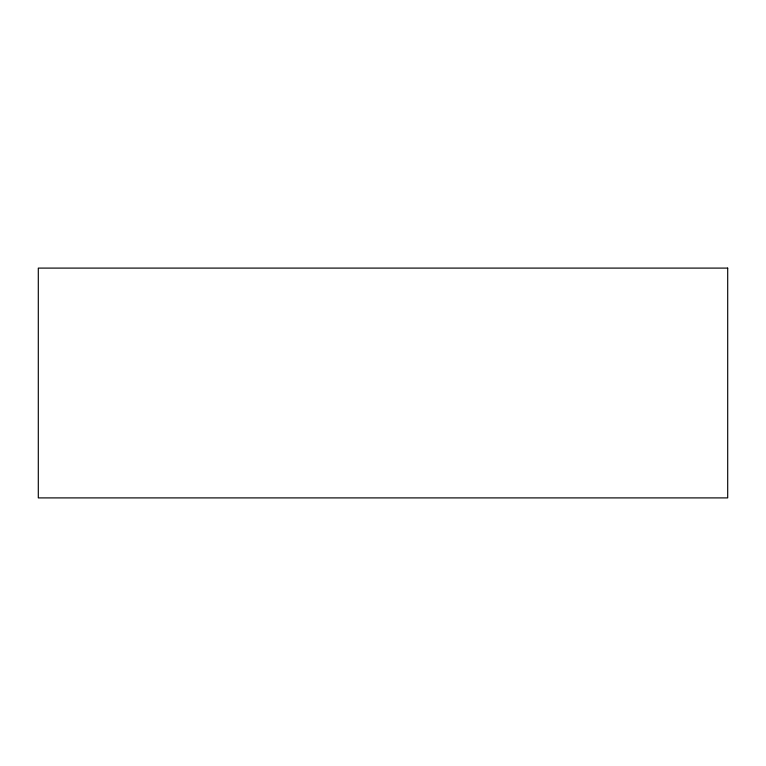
<?xml version="1.0" encoding="UTF-8"?>
<svg xmlns="http://www.w3.org/2000/svg" width="766" height="766" viewBox="0 0 766 766"><rect width="100%" height="100%" fill="white"/><g stroke="black" fill="none" stroke-linecap="round" stroke-linejoin="round"><path stroke-width="1.15" d="M727.7 268.1L38.3 268.1L38.3 497.9L727.7 497.9L727.7 268.1"/></g></svg>
